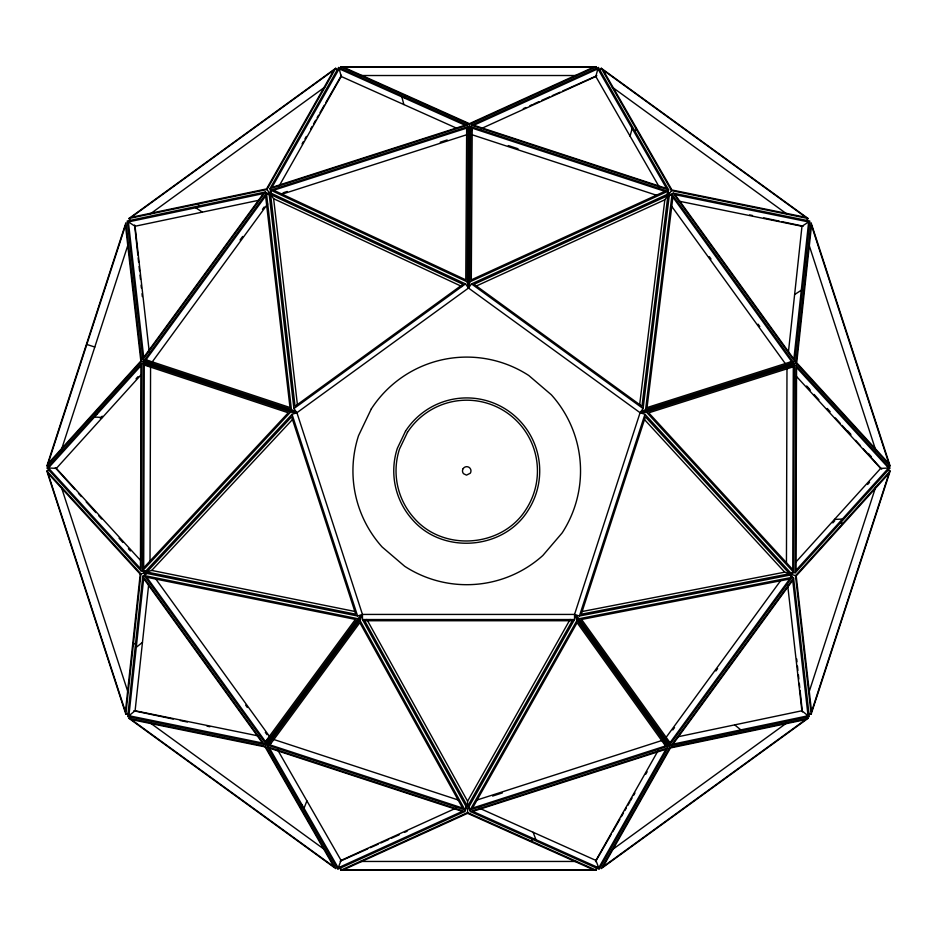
<?xml version="1.0" encoding="UTF-8"?>
<svg xmlns="http://www.w3.org/2000/svg" width="937" height="937" viewBox="0 0 937 937"><rect width="100%" height="100%" fill="white"/><g stroke="black" fill="none" stroke-linecap="round" stroke-linejoin="round"><path stroke-width="1.41" d="M146.348 571.16L141.054 570.879L141.628 363.427L149.557 363.861L295.542 412.257M147.73 571.172L142.682 570.621L143.256 363.169L149.557 363.861L142.916 359.503L127.233 221.003L265.312 192.015L268.638 194.193M144.263 365.032L143.701 567.775L288.268 412.784L144.263 365.032L148.046 365.442M150.025 561.169L150.564 367.175M786.448 562.926L786.986 367.468M793.299 366.824L792.749 569.567L648.732 412.842L793.299 366.824L789.516 367.21M789.961 572.812L793.744 572.413L794.318 364.973L788.017 365.629L641.47 412.268M790.078 572.94L795.372 572.683L795.946 365.243L788.017 365.629L794.681 361.307L809.791 221.038L673.211 193.139L668.772 196.02M466.673 128.135L465.771 279.847L273.674 190.246L466.673 128.135L467.188 130.618M667.074 194.978L667.87 191.253L470.761 126.612L469.835 281.838L468.5 288.046L465.49 283.899L268.942 192.226L293.902 408.567L296.912 412.713L362.455 614.426L362.455 619.544L467.575 809.24L574.545 619.544L574.545 614.426L640.088 412.713L643.098 408.567L669.557 193.315L471.51 283.899L468.5 288.046L296.912 412.713L292.039 414.295L144.111 572.882L357.583 616.007L362.455 614.426L574.545 614.426L579.417 616.007L792.315 574.65L644.961 414.295L640.088 412.713L468.5 288.046L467.2 281.838L468.125 126.6L270.664 190.152L271.437 193.889M468.512 286.593L469.425 124.434L596.307 66.714L596.307 69.514M472.201 128.146L471.288 279.87L664.848 191.335L472.201 128.146L471.662 130.63M128.521 713.315L125.839 714.193L140.948 573.912L46.85 471.077L49.532 470.21M146.922 572.964L142.799 576.278L127.69 716.559L264.269 744.447L270.453 739.469L361.588 615.597M128.908 715.727L143.677 578.562L262.465 743.006L128.908 715.727L135.104 710.761L148.632 585.039M788.439 351.961L801.978 226.274L808.643 221.952L793.873 359.129L675.085 194.685L808.643 221.952M890.08 465.876L795.981 363.029L811.091 222.76L890.08 465.876L887.421 466.743M639.666 404.608L664.848 199.78L667.858 195.634L474.052 284.286L641.962 406.283L667.858 195.634M794.318 364.973L646.401 412.057L640.088 412.713L645.593 409.551L672.052 194.31L668.749 196.196M470.761 126.612L469.425 132.808L467.387 125.136L338.644 67.417L269.915 188.688L271.273 193.807M667.238 194.908L668.631 189.801L598.403 67.429L471.51 125.148L469.425 132.808L468.125 126.6M659.472 187.388L595.815 76.483L597.9 68.811L473.817 125.253L666.57 188.478L597.9 68.811M630.062 136.158L632.147 128.486M46.92 465.876L125.909 222.76L141.592 361.272L46.92 465.876L49.579 466.743M61.069 450.826L128.064 244.616M579.417 616.007L644.961 414.295M808.936 692.443L875.568 487.381M808.479 713.315L811.161 714.193L890.15 471.077L887.468 470.21M466.146 807.823L464.717 811.536L337.824 869.243L267.595 746.883L270.453 739.469L265.733 743.709L144.263 575.541L147.097 572.999M304.033 808.268L306.891 800.854M338.21 867.826L462.292 811.383L269.528 748.171L338.21 867.826L341.068 860.412L455.921 808.174M466.532 806.429L464.975 809.908L267.853 745.255L270.453 739.469L265.534 746.25L128.955 718.363L130.594 716.102M269.938 744.88L359.843 622.66L462.585 808.057L269.938 744.88L270.98 742.561M267.853 745.255L359.855 620.212L362.455 614.426L357.735 618.666L265.733 743.709M467.586 806.37L364.716 620.739L572.273 620.739L467.586 806.37L467.586 801.24L570.118 619.427M468.594 806.441L470.14 809.919L577.11 620.224L574.545 614.426L579.253 618.689L669.744 744.821L792.14 577.333L789.317 574.779M130.571 220.792L128.919 218.508L266.986 189.532L335.715 68.26L337.379 70.544M339.171 68.788L271.953 187.388L465.068 125.23L339.171 68.788L341.209 76.471L279.003 186.229M598.731 867.849L472.834 811.407L665.938 749.26L598.731 867.849L595.909 860.424L658.114 750.654M575.388 615.609L665.036 740.558L667.858 747.984L599.13 869.255L470.386 811.547L468.98 807.835M808.045 718.363L669.967 747.339L601.238 868.611L808.045 718.363L806.406 716.102M302.054 143.935L303.494 141.428M304.923 138.934L306.364 136.439M310.662 128.943L312.091 126.448M313.52 123.953L315.675 120.205M317.104 117.711L318.545 115.216M319.974 112.709L324.272 105.225M325.713 102.73L341.478 75.253M595.522 861.677L611.287 834.199M612.728 831.705L619.896 819.219M621.325 816.724L623.48 812.976M624.909 810.482L626.338 807.987M627.778 805.48L629.922 801.744M630.636 800.491L632.077 797.996M633.506 795.501L634.946 792.995M645.687 774.267L647.127 771.772M599.621 70.544L601.285 68.26L808.081 218.508L806.429 220.792M634.736 131.719L636.399 129.435M668.198 195.177L671.513 190.621L808.081 218.508M300.648 807.436L302.288 805.176M142.916 359.503L265.312 192.015M141.592 361.272L149.557 363.861L144.075 360.675L266.471 193.186L270.863 195.739M145.985 359.785L265.604 196.091L289.99 407.525L145.985 359.785L150.377 362.326M240.071 240.013L242.648 236.475M262.477 209.349L264.199 206.983M152.333 361.787L267.654 203.985M665.317 738.461L780.638 580.659M672.801 729.946L674.523 727.581M715.891 670.974L717.625 668.608M670.025 742.725L789.645 579.031L581.572 619.451L670.025 742.725L666.254 739.316M470.14 809.919L667.612 746.356L665.036 740.558L671.208 745.571L793.604 578.082L790.523 575.576M265.476 741.612L355.392 619.404L146.758 577.262L265.476 741.612L268.31 739.07M141.628 363.427L46.955 468.031L141.054 570.879M48.419 467.961L141.007 365.664L140.445 568.536L48.419 467.961L56.361 468.395L140.55 560.408M100.294 418.3L102.227 416.157M136.041 378.806L137.973 376.674M56.361 468.395L141.194 374.659M795.794 562.165L880.639 468.418L888.581 468.031L796.555 367.456L795.993 570.328L888.581 468.031M832.841 522.905L834.773 520.773M867.615 484.476L869.548 482.344M795.372 572.683L890.045 468.078L795.946 365.243M811.161 714.193L795.478 575.681L890.15 471.077M142.682 570.621L290.599 412.022L296.912 412.713L291.419 409.528L144.075 360.675M146.851 572.015L291.606 416.813L355.744 614.203L146.851 572.015L151.724 570.422L292.496 419.507M136.275 647.315L142.471 642.349M128.919 218.508L335.715 68.26M150.295 213.894L324.729 87.164M293.902 408.567L465.49 283.899M612.423 849.601L786.494 723.13M794.623 294.546L801.287 290.236M789.411 362.818L791.613 361.553L672.895 197.203L647.045 407.583L791.613 361.553M672.052 194.31L793.522 362.467L788.017 365.629L795.981 363.029M469.835 281.838L667.87 191.253M476.347 285.996L664.848 199.78M480.974 128.709L595.815 76.483M340.693 867.463L340.693 870.286L467.575 812.566L596.307 870.286L596.307 867.463M523.291 108.669L525.915 107.486M529.862 105.717L532.485 104.546M533.797 103.96L539.056 101.606M541.68 100.423L549.562 96.886M552.186 95.715L560.068 92.177M562.704 90.994L596.857 75.686M340.143 861.244L367.737 848.875M370.361 847.692L378.243 844.167M380.867 842.984L388.75 839.447M391.373 838.275L399.256 834.738M404.515 832.384L407.138 831.201M140.948 573.912L146.313 572.179M133.394 644.059L136.076 643.18M269.915 188.688L467.387 125.136M283.079 192.788L287.261 191.453M440.226 142.213L447.183 139.976M281.92 194.228L466.579 134.787M476.921 800.046L661.581 740.605M492.604 796.063L502.337 792.925M665.539 745.957L472.541 808.081L577.098 622.683L665.539 745.957L663.49 741.319M470.386 811.547L667.858 747.984M645.593 409.551L793.522 362.467M128.392 221.905L263.414 193.561L143.724 357.348L128.392 221.905L135.045 226.25L258.788 200.284M678.165 736.74L801.885 710.773L808.057 715.786L673.024 744.13L792.725 580.331L808.057 715.786M671.208 745.571L809.287 716.594L793.604 578.082M582.123 611.521L784.702 572.167L789.575 573.749L645.382 416.824L581.245 614.227L789.575 573.749M579.253 618.689L792.14 577.333M834.469 519.426L842.41 519.051M340.693 69.514L340.693 66.714L596.307 66.714M360.932 75.522L576.091 75.522M362.455 619.544L574.545 619.544M360.686 861.454L576.29 861.454M340.693 870.286L596.307 870.286M94.508 417.047L102.438 417.48M151.724 570.422L354.9 611.463M144.263 575.541L357.735 618.666M678.365 201.033L801.978 226.274M135.104 710.761L258.706 736.002M749.67 214.913L752.493 215.498M763.76 217.864L779.256 221.12M782.079 221.706L803.208 226.145M133.792 710.785L173.24 719.066M180.291 720.541L187.33 722.017M207.054 726.163L209.876 726.749M840.138 522.506L842.82 523.385M86.813 344.453L94.789 347.041M791.46 574.381L795.478 575.681M94.25 413.568L96.909 414.435M471.51 125.148L668.631 189.801M508.299 145.563L518.009 148.749M472.248 134.811L656.591 195.259M272.538 739.082L458.252 799.999M267.595 746.883L464.717 811.536M143.256 363.169L290.599 412.022M340.693 66.714L469.425 124.434M341.209 76.471L456.565 128.182M479.217 808.104L595.909 860.424M270.664 190.152L467.2 281.838M270.629 194.556L462.96 284.274L295.05 406.271L270.629 194.556L273.639 198.703L461.988 286.558M195.739 207.768L202.38 212.125M612.283 87.176L786.717 213.905M471.51 283.899L643.098 408.567M150.494 723.118L324.565 849.59M128.955 718.363L335.762 868.611L265.534 746.25M734.678 724.887L740.851 729.888M669.744 744.821L665.036 740.558L669.967 747.339M646.401 412.057L793.744 572.413M644.457 419.542L784.702 572.167M806.64 385.974L809.58 389.195M827.219 408.473L830.159 411.694M847.798 430.973L850.737 434.182M868.388 453.473L871.328 456.682M796.45 376.405L880.639 468.418M128.404 548.813L130.36 550.956M807.331 386.969L810.236 390.179M814.089 394.442L818.926 399.783M835.347 417.925L840.173 423.266M842.105 425.398L850.808 435.002M855.633 440.343L860.459 445.684M863.364 448.882L881.717 469.168M55.283 467.762L74.609 489.114M78.474 493.389L81.367 496.587M86.192 501.927L95.855 512.598M98.76 515.795L101.653 519.004M119.046 538.213L122.911 542.488M266.986 189.532L269.469 192.952M197.953 204.02L199.604 206.304M673.211 193.139L794.681 361.307M709.309 256.679L711.019 259.045M758.068 324.179L759.778 326.544M671.653 206.269L785.253 363.533M155.753 578.937L270.196 737.372M245.646 705.128L247.356 707.494M265.323 732.359L267.033 734.725M142.799 576.278L264.269 744.447M577.11 620.224L667.612 746.356M601.285 68.26L671.513 190.621M277.422 749.518L341.068 860.412M366.847 619.451L467.586 801.24M359.855 620.212L464.975 809.908M533.118 832.267L535.941 839.704M808.971 244.733L875.908 450.756M292.039 414.295L357.583 616.007M61.432 487.369L128.053 692.42M46.85 471.077L125.839 714.193M401.832 96.886L403.87 104.557M273.639 198.703L297.392 404.608M266.471 193.186L291.419 409.528M787.701 585.414L801.885 710.773M135.045 226.25L149.229 351.621M796.684 658.957L796.989 661.815M797.457 666.113L797.914 670.4M798.383 674.699L798.839 678.985M799.308 683.284L799.765 687.582M800.081 690.44L802.388 711.909M134.612 225.021L137.844 255.075M138.161 257.933L138.617 262.231M139.086 266.53L139.543 270.816M140.011 275.115L140.468 279.413M141.089 285.129L141.393 287.999M142.014 293.726L142.319 296.584M531.947 838.615L531.947 841.426M467.575 808.35L467.575 812.566M405.053 95.574L405.053 98.362M140.222 574.158L125.417 711.663L47.986 473.349L140.222 574.158M811.512 225.43L796.731 362.783L888.862 463.475L811.512 225.43M125.488 225.419L48.15 463.464L140.843 361.038L125.488 225.419M889.002 473.372L811.571 711.675L796.204 575.904L889.002 473.372M371.321 408.883L358.52 435.693A113.799 113.799 0 0 0 382.144 547.009L404.725 566.311A113.799 113.799 0 0 0 542.851 555.489L562.153 532.907A113.799 113.799 0 0 0 551.331 394.782L528.749 375.479A113.799 113.799 0 0 0 371.321 408.883M405.545 431.125L397.335 448.319A72.981 72.981 0 0 0 412.491 519.707C442.768 554.645 503.45 549.89 527.929 510.665A72.981 72.981 0 0 0 506.495 409.703A72.981 72.981 0 0 0 405.545 431.125M407.454 432.367L399.502 449.022A70.697 70.697 0 0 0 414.177 518.184C443.517 552.034 502.302 547.419 526.02 509.423A70.697 70.697 0 0 0 505.254 411.612A70.697 70.697 0 0 0 407.454 432.367M463.183 468.582L462.702 469.589A4.24 4.24 0 0 0 463.581 473.724L466.509 475.129L470.292 473.208A4.24 4.24 0 0 0 469.039 467.34A4.24 4.24 0 0 0 463.183 468.582M333.9 70.041L266.53 188.923L131.192 217.325L333.9 70.041M670.435 747.972L603.147 866.713L805.633 719.593L670.435 747.972M593.66 67.136L469.425 123.649L343.364 67.136L593.66 67.136M467.586 813.339L343.2 869.911L593.777 869.911L467.586 813.339M805.832 217.337L671.958 190L603.112 70.052L805.832 217.337M265.077 746.894L131.356 719.581L333.841 866.702L265.077 746.894"/></g></svg>
